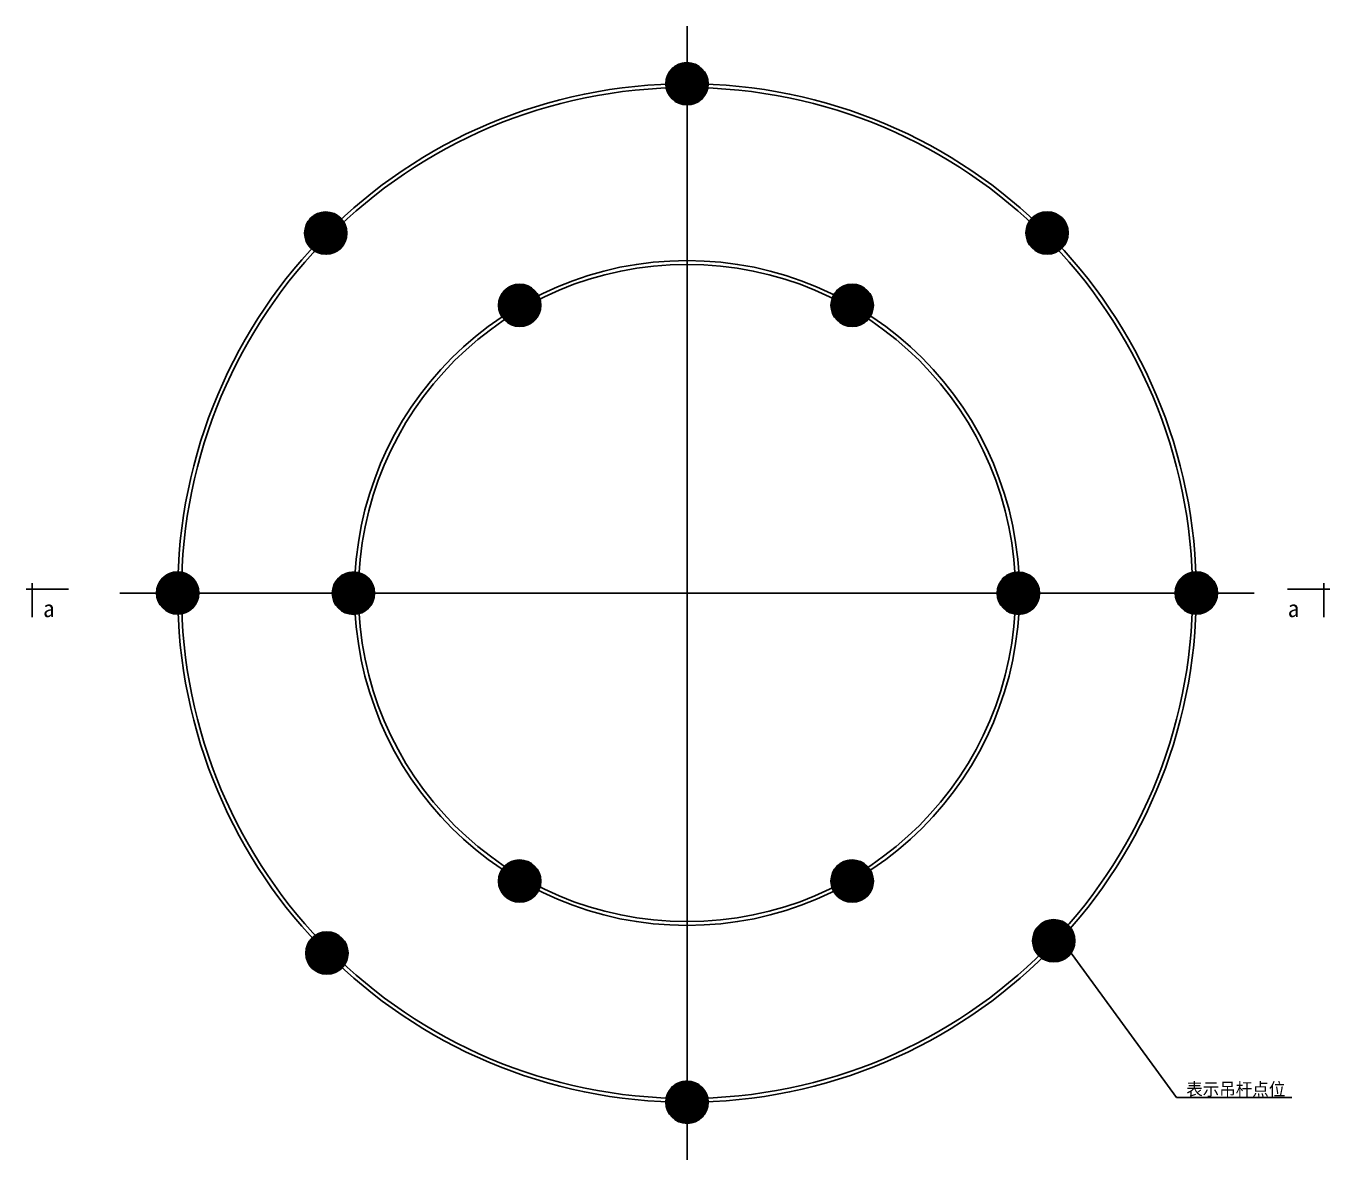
# Model space of a CAD drawing. Header units: metres. Extents: x 0 to 382603, y -272422 to 0.
# Drawn here: x 367135 to 373292, y -268399 to -263044 of the extents above; entities that cross this region are included whole.
import ezdxf

# ---------------------------------------------------------------- set-up
doc = ezdxf.new("R2010")
doc.units = ezdxf.units.M
for name, color, linetype in [('2', 8, 'Continuous'), ('20', 1, 'Continuous'), ('7', 7, 'Continuous'), ('8', 7, 'Continuous'), ('WZ', 2, 'Continuous')]:
    doc.layers.add(name, color=color, linetype=linetype)
doc.dimstyles.get("Standard").update_dxf_attribs({"dimtxt": 2.5, "dimasz": 2.5, "dimexe": 1.25, "dimexo": 0.625, "dimtad": 1, "dimcen": 2.5, "dimazin": 3, "dimtfac": 1, "dimtmove": 0, "dimatfit": 3})

msp = doc.modelspace()

# ---------------------------------------------------------------- hatches: boundary and pattern name
at = {"layer": 'WZ'}
h = msp.add_hatch(dxfattribs=at)
h.set_pattern_fill('SOLID')
h.paths.add_polyline_path([(370328.58, -263247.43, 0.68), (370156.35, -263316.58, 0.2), (370187.19, -263388.81, -0.02)])
h.paths.add_polyline_path([(370356.35, -263316.58, 0.15), (370339.83, -263261.53, 0.02), (370201.3, -263400.07, 0.6)])
h.paths.add_polyline_path([(370339.83, -263261.53, 0.05), (370328.58, -263247.43, 0.02), (370187.19, -263388.81, 0.05), (370201.3, -263400.07, -0.02)])
h = msp.add_hatch(dxfattribs=at)
h.set_pattern_fill('SOLID')
h.paths.add_polyline_path([(368622.9, -263952.77, 0.68), (368450.67, -264021.93, 0.2), (368481.51, -264094.16, -0.02)])
h.paths.add_polyline_path([(368650.67, -264021.93, 0.15), (368634.15, -263966.88, 0.02), (368495.62, -264105.41, 0.6)])
h.paths.add_polyline_path([(368634.15, -263966.88, 0.05), (368622.9, -263952.77, 0.02), (368481.51, -264094.16, 0.05), (368495.62, -264105.41, -0.02)])
h = msp.add_hatch(dxfattribs=at)
h.set_pattern_fill('SOLID')
h.paths.add_polyline_path([(372029.17, -263951.84, 0.68), (371856.94, -264020.99, 0.2), (371887.78, -264093.22, -0.02)])
h.paths.add_polyline_path([(372056.94, -264020.99, 0.15), (372040.42, -263965.94, 0.02), (371901.89, -264104.47, 0.6)])
h.paths.add_polyline_path([(372040.42, -263965.94, 0.05), (372029.17, -263951.84, 0.02), (371887.78, -264093.22, 0.05), (371901.89, -264104.47, -0.02)])
h = msp.add_hatch(dxfattribs=at)
h.set_pattern_fill('SOLID')
h.paths.add_polyline_path([(369538.49, -264293.7, 0.68), (369366.26, -264362.86, 0.2), (369397.11, -264435.09, -0.02)])
h.paths.add_polyline_path([(369566.26, -264362.86, 0.15), (369549.75, -264307.81, 0.02), (369411.21, -264446.34, 0.6)])
h.paths.add_polyline_path([(369549.75, -264307.81, 0.05), (369538.49, -264293.7, 0.02), (369397.11, -264435.09, 0.05), (369411.21, -264446.34, -0.02)])
h = msp.add_hatch(dxfattribs=at)
h.set_pattern_fill('SOLID')
h.paths.add_polyline_path([(371108.49, -264293.7, 0.68), (370936.26, -264362.86, 0.2), (370967.11, -264435.09, -0.02)])
h.paths.add_polyline_path([(371136.26, -264362.86, 0.15), (371119.75, -264307.81, 0.02), (370981.21, -264446.34, 0.6)])
h.paths.add_polyline_path([(371119.75, -264307.81, 0.05), (371108.49, -264293.7, 0.02), (370967.11, -264435.09, 0.05), (370981.21, -264446.34, -0.02)])
h = msp.add_hatch(dxfattribs=at)
h.set_pattern_fill('SOLID')
h.paths.add_polyline_path([(367923.58, -265652.43, 0.68), (367751.35, -265721.58, 0.2), (367782.19, -265793.81, -0.02)])
h.paths.add_polyline_path([(367951.35, -265721.58, 0.15), (367934.83, -265666.53, 0.02), (367796.3, -265805.07, 0.6)])
h.paths.add_polyline_path([(367934.83, -265666.53, 0.05), (367923.58, -265652.43, 0.02), (367782.19, -265793.81, 0.05), (367796.3, -265805.07, -0.02)])
h = msp.add_hatch(dxfattribs=at)
h.set_pattern_fill('SOLID')
h.paths.add_polyline_path([(368753.49, -265653.36, 0.68), (368581.26, -265722.52, 0.2), (368612.11, -265794.75, -0.02)])
h.paths.add_polyline_path([(368781.26, -265722.52, 0.15), (368764.75, -265667.47, 0.02), (368626.21, -265806, 0.6)])
h.paths.add_polyline_path([(368764.75, -265667.47, 0.05), (368753.49, -265653.36, 0.02), (368612.11, -265794.75, 0.05), (368626.21, -265806, -0.02)])
h = msp.add_hatch(dxfattribs=at)
h.set_pattern_fill('SOLID')
h.paths.add_polyline_path([(371893.49, -265653.36, 0.68), (371721.26, -265722.52, 0.2), (371752.11, -265794.75, -0.02)])
h.paths.add_polyline_path([(371921.26, -265722.52, 0.15), (371904.75, -265667.47, 0.02), (371766.21, -265806, 0.6)])
h.paths.add_polyline_path([(371904.75, -265667.47, 0.05), (371893.49, -265653.36, 0.02), (371752.11, -265794.75, 0.05), (371766.21, -265806, -0.02)])
h = msp.add_hatch(dxfattribs=at)
h.set_pattern_fill('SOLID')
h.paths.add_polyline_path([(372733.58, -265652.43, 0.68), (372561.35, -265721.58, 0.2), (372592.19, -265793.81, -0.02)])
h.paths.add_polyline_path([(372761.35, -265721.58, 0.15), (372744.83, -265666.53, 0.02), (372606.3, -265805.07, 0.6)])
h.paths.add_polyline_path([(372744.83, -265666.53, 0.05), (372733.58, -265652.43, 0.02), (372592.19, -265793.81, 0.05), (372606.3, -265805.07, -0.02)])
h = msp.add_hatch(dxfattribs=at)
h.set_pattern_fill('SOLID')
h.paths.add_polyline_path([(369538.49, -267013.02, 0.68), (369366.26, -267082.18, 0.2), (369397.11, -267154.41, -0.02)])
h.paths.add_polyline_path([(369566.26, -267082.18, 0.15), (369549.75, -267027.13, 0.02), (369411.21, -267165.66, 0.6)])
h.paths.add_polyline_path([(369549.75, -267027.13, 0.05), (369538.49, -267013.02, 0.02), (369397.11, -267154.41, 0.05), (369411.21, -267165.66, -0.02)])
h = msp.add_hatch(dxfattribs=at)
h.set_pattern_fill('SOLID')
h.paths.add_polyline_path([(371108.49, -267013.02, 0.68), (370936.26, -267082.18, 0.2), (370967.11, -267154.41, -0.02)])
h.paths.add_polyline_path([(371136.26, -267082.18, 0.15), (371119.75, -267027.13, 0.02), (370981.21, -267165.66, 0.6)])
h.paths.add_polyline_path([(371119.75, -267027.13, 0.05), (371108.49, -267013.02, 0.02), (370967.11, -267154.41, 0.05), (370981.21, -267165.66, -0.02)])
h = msp.add_hatch(dxfattribs=at)
h.set_pattern_fill('SOLID')
h.paths.add_polyline_path([(372060.57, -267294.98, 0.68), (371888.34, -267364.13, 0.2), (371919.18, -267436.37, -0.02)])
h.paths.add_polyline_path([(372088.34, -267364.13, 0.15), (372071.82, -267309.08, 0.02), (371933.29, -267447.62, 0.6)])
h.paths.add_polyline_path([(372071.82, -267309.08, 0.05), (372060.57, -267294.98, 0.02), (371919.18, -267436.37, 0.05), (371933.29, -267447.62, -0.02)])
h = msp.add_hatch(dxfattribs=at)
h.set_pattern_fill('SOLID')
h.paths.add_polyline_path([(368627.99, -267353.02, 0.68), (368455.75, -267422.17, 0.2), (368486.6, -267494.41, -0.02)])
h.paths.add_polyline_path([(368655.75, -267422.17, 0.15), (368639.24, -267367.12, 0.02), (368500.7, -267505.66, 0.6)])
h.paths.add_polyline_path([(368639.24, -267367.12, 0.05), (368627.99, -267353.02, 0.02), (368486.6, -267494.41, 0.05), (368500.7, -267505.66, -0.02)])
h = msp.add_hatch(dxfattribs=at)
h.set_pattern_fill('SOLID')
h.paths.add_polyline_path([(370328.58, -268057.43, 0.68), (370156.35, -268126.58, 0.2), (370187.19, -268198.81, -0.02)])
h.paths.add_polyline_path([(370356.35, -268126.58, 0.15), (370339.83, -268071.53, 0.02), (370201.3, -268210.07, 0.6)])
h.paths.add_polyline_path([(370339.83, -268071.53, 0.05), (370328.58, -268057.43, 0.02), (370187.19, -268198.81, 0.05), (370201.3, -268210.07, -0.02)])

# ---------------------------------------------------------------- linework, layer by layer
at = {"layer": '2'}
for p, q in [((370256.35, -263044.02), (370256.35, -268399.14)), ((367578.79, -265721.58), (372933.91, -265721.58))]:
    msp.add_line(p, q, dxfattribs=at)
at = {"layer": '20'}
for points in [[(367135.39, -265703.3), (367335.39, -265703.3)], [(367163.39, -265675.3), (367163.39, -265835.3)], [(373292.27, -265703.3), (373092.27, -265703.3)], [(373264.27, -265675.3), (373264.27, -265835.3)]]:
    msp.add_lwpolyline(points, dxfattribs=at)
at = {"layer": 'WZ'}
for centre, radius in [((370256.35, -263316.58), 100), ((370256.35, -265721.58), 2405), ((370256.35, -265721.58), 2405), ((370256.35, -265721.58), 2387), ((368550.67, -264021.93), 100), ((371956.94, -264020.99), 100), ((370256.35, -265721.58), 1570), ((370256.35, -265721.58), 1552), ((369466.26, -264362.86), 100), ((371036.26, -264362.86), 100), ((367851.35, -265721.58), 100), ((368681.26, -265722.52), 100), ((371821.26, -265722.52), 100), ((372661.35, -265721.58), 100), ((369466.26, -267082.18), 100), ((371036.26, -267082.18), 100), ((371988.34, -267364.13), 100), ((368555.75, -267422.17), 100), ((370256.35, -268126.58), 100)]:
    msp.add_circle(centre, radius, dxfattribs=at)

# ---------------------------------------------------------------- texts
at = {"layer": '7', "insert": (372613.62, -268034.99), "char_height": 60, "attachment_point": 1}
msp.add_mtext('表示吊杆点位', dxfattribs=at)
at = {"layer": '8'}
for p in [(367215.63, -265835.35), (373093.11, -265835.35)]:
    msp.add_text('a', height=80, dxfattribs=at).set_placement(p)

# ---------------------------------------------------------------- leaders
at = {"layer": '7'}
msp.add_leader([(372015.1, -267346.51), (372567.84, -268104.13), (373112.8, -268104.13)], dimstyle='Standard', dxfattribs=at)

doc.saveas('drawing.dxf')
